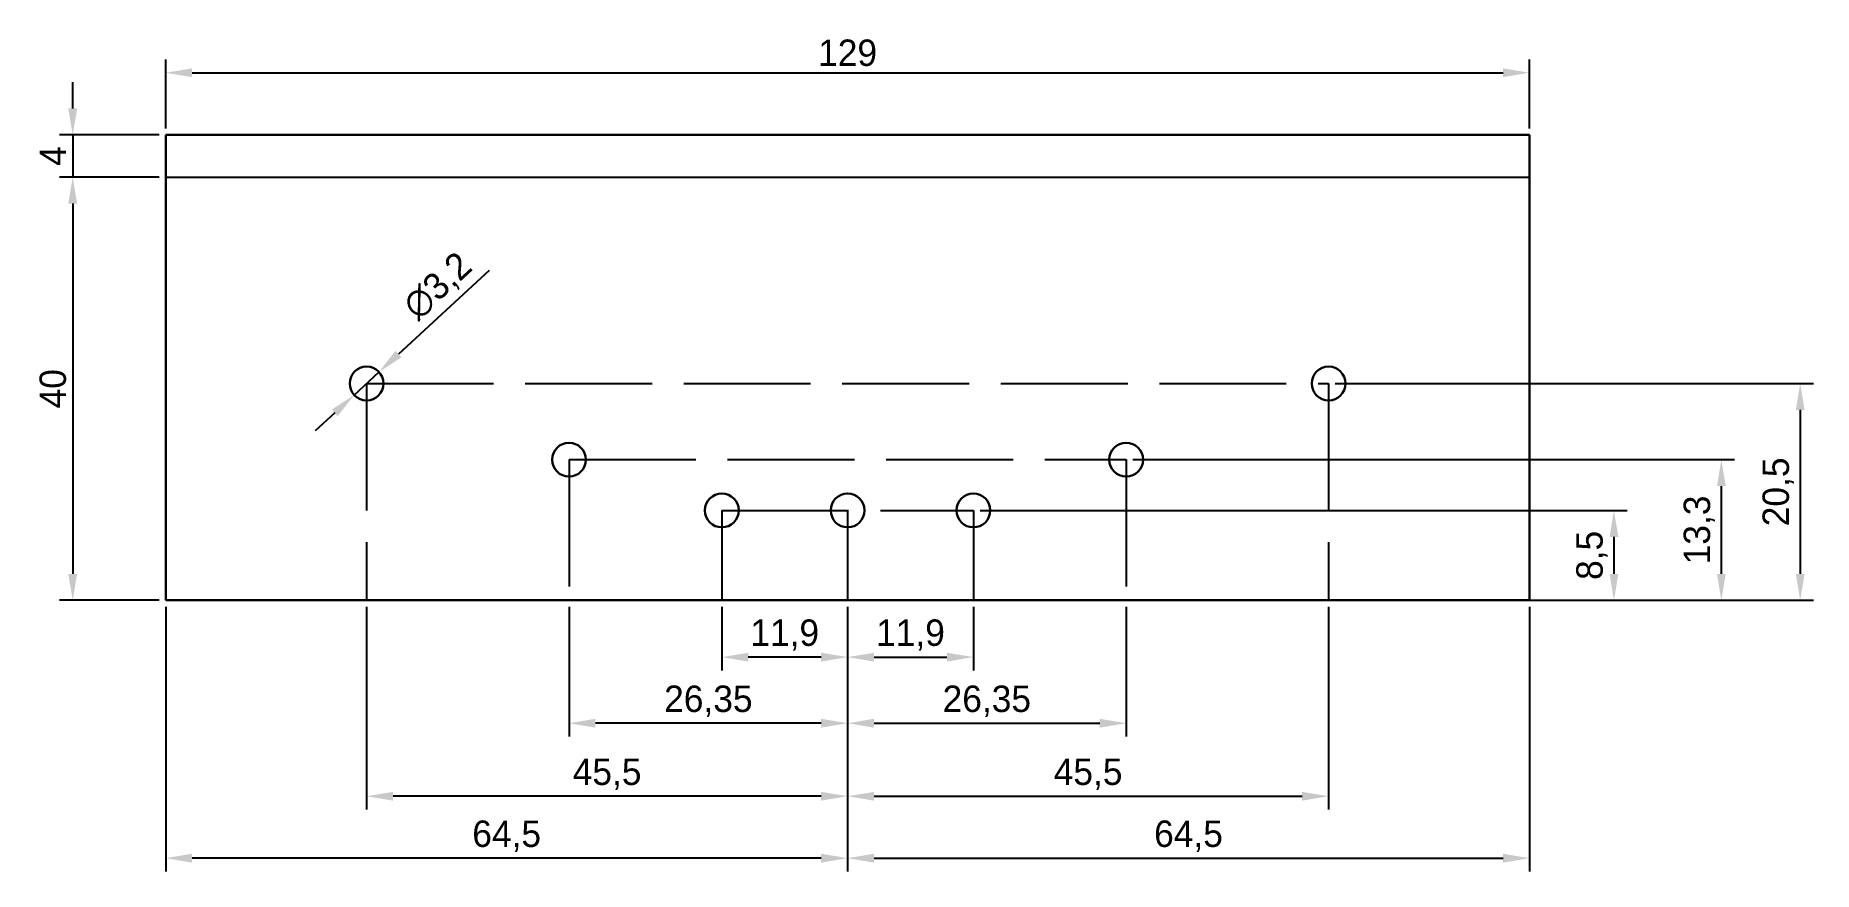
# Model space of a CAD drawing. Header units: millimetres. Extents: x -12 to 156, y -26 to 53.
import ezdxf

# ---------------------------------------------------------------- set-up
doc = ezdxf.new("R2010")
doc.units = ezdxf.units.MM
doc.linetypes.add('ACAD_ISO02W100', pattern=[15, 12, -3])
doc.dimstyles.new('ISO-25', dxfattribs={"dimtxt": 2.5, "dimasz": 2.5, "dimexe": 1.25, "dimexo": 0.625, "dimtad": 1, "dimtxsty": 'Standard', "dimcen": 2.5, "dimadec": 0, "dimazin": 0, "dimtfac": 1, "dimtmove": 0, "dimatfit": 3, "dimfxl": 0, "dimarcsym": 0})

# ---------------------------------------------------------------- blocks, each defined once
blk = doc.blocks.new('*D2')
at = {"color": 0, "lineweight": -2}
for p, q in [((-0.63, 40), (-10.05, 40)), ((-8.8, 37.5), (-8.8, 2.5)), ((-0.63, 0), (-10.05, 0))]:
    blk.add_line(p, q, dxfattribs=at)
at = {"color": 0}
for points in [[(-9.22, 37.5), (-8.38, 37.5), (-8.8, 40)], [(-9.22, 2.5), (-8.38, 2.5), (-8.8, 0)]]:
    blk.add_solid(points, dxfattribs=at)
at = {"layer": 'Defpoints', "color": 0}
for p in [(0, 40), (-8.8, 0), (0, 0)]:
    blk.add_point(p, dxfattribs=at)
at = {"color": 0, "insert": (-10.67, 20), "char_height": 2.5, "attachment_point": 5, "rotation": 90}
blk.add_mtext('40', dxfattribs=at)
blk = doc.blocks.new('*D4')
at = {"color": 0, "lineweight": -2}
for p, q in [((-8.8, 46.5), (-8.8, 49)), ((-0.63, 44), (-10.05, 44)), ((-8.8, 44), (-8.8, 40)), ((-0.63, 40), (-10.05, 40)), ((-8.8, 37.5), (-8.8, 35))]:
    blk.add_line(p, q, dxfattribs=at)
at = {"color": 0}
for points in [[(-9.22, 46.5), (-8.38, 46.5), (-8.8, 44)], [(-9.22, 37.5), (-8.38, 37.5), (-8.8, 40)]]:
    blk.add_solid(points, dxfattribs=at)
at = {"layer": 'Defpoints', "color": 0}
for p in [(0, 44), (-8.8, 40), (0, 40)]:
    blk.add_point(p, dxfattribs=at)
at = {"color": 0, "insert": (-10.67, 42), "char_height": 2.5, "attachment_point": 5, "rotation": 90}
blk.add_mtext('4', dxfattribs=at)
blk = doc.blocks.new('*D5')
at = {"color": 0, "lineweight": -2}
for p, q in [((0, 44.62), (0, 51.13)), ((129, 44.62), (129, 51.13)), ((2.5, 49.88), (126.5, 49.88))]:
    blk.add_line(p, q, dxfattribs=at)
at = {"color": 0}
for points in [[(2.5, 50.29), (2.5, 49.46), (0, 49.88)], [(126.5, 50.29), (126.5, 49.46), (129, 49.88)]]:
    blk.add_solid(points, dxfattribs=at)
at = {"layer": 'Defpoints', "color": 0}
for p in [(129, 49.88), (0, 44), (129, 44)]:
    blk.add_point(p, dxfattribs=at)
at = {"color": 0, "insert": (64.5, 51.75), "char_height": 2.5, "attachment_point": 5}
blk.add_mtext('129', dxfattribs=at)
blk = doc.blocks.new('*D13')
at = {"color": 0, "lineweight": -2}
for p, q in [((64.5, -0.62), (64.5, -6.62)), ((76.4, -0.62), (76.4, -6.62)), ((67, -5.37), (73.9, -5.37))]:
    blk.add_line(p, q, dxfattribs=at)
at = {"color": 0}
for points in [[(67, -4.96), (67, -5.79), (64.5, -5.37)], [(73.9, -4.96), (73.9, -5.79), (76.4, -5.37)]]:
    blk.add_solid(points, dxfattribs=at)
at = {"layer": 'Defpoints', "color": 0}
for p in [(64.5, 0), (76.4, 0), (76.4, -5.37)]:
    blk.add_point(p, dxfattribs=at)
at = {"color": 0, "insert": (70.45, -3.29), "char_height": 2.5, "attachment_point": 5}
blk.add_mtext('11,9', dxfattribs=at)
blk = doc.blocks.new('*D14')
at = {"color": 0, "lineweight": -2}
for p, q in [((64.5, -0.62), (64.5, -12.87)), ((90.85, -0.62), (90.85, -12.87)), ((67, -11.62), (88.35, -11.62))]:
    blk.add_line(p, q, dxfattribs=at)
at = {"color": 0}
for points in [[(67, -11.2), (67, -12.04), (64.5, -11.62)], [(88.35, -11.2), (88.35, -12.04), (90.85, -11.62)]]:
    blk.add_solid(points, dxfattribs=at)
at = {"layer": 'Defpoints', "color": 0}
for p in [(64.5, 0), (90.85, 0), (90.85, -11.62)]:
    blk.add_point(p, dxfattribs=at)
at = {"color": 0, "insert": (77.67, -9.54), "char_height": 2.5, "attachment_point": 5}
blk.add_mtext('26,35', dxfattribs=at)
blk = doc.blocks.new('*D15')
at = {"color": 0, "lineweight": -2}
for p, q in [((64.5, -0.62), (64.5, -19.77)), ((110, -0.62), (110, -19.77)), ((67, -18.52), (107.5, -18.52))]:
    blk.add_line(p, q, dxfattribs=at)
at = {"color": 0}
for points in [[(67, -18.11), (67, -18.94), (64.5, -18.52)], [(107.5, -18.11), (107.5, -18.94), (110, -18.52)]]:
    blk.add_solid(points, dxfattribs=at)
at = {"layer": 'Defpoints', "color": 0}
for p in [(64.5, 0), (110, 0), (110, -18.52)]:
    blk.add_point(p, dxfattribs=at)
at = {"color": 0, "insert": (87.25, -16.44), "char_height": 2.5, "attachment_point": 5}
blk.add_mtext('45,5', dxfattribs=at)
blk = doc.blocks.new('*D16')
at = {"color": 0, "lineweight": -2}
for p, q in [((52.6, -0.62), (52.6, -6.62)), ((64.5, -0.62), (64.5, -6.62)), ((62, -5.37), (55.1, -5.37))]:
    blk.add_line(p, q, dxfattribs=at)
at = {"color": 0}
for points in [[(55.1, -4.96), (55.1, -5.79), (52.6, -5.37)], [(62, -4.96), (62, -5.79), (64.5, -5.37)]]:
    blk.add_solid(points, dxfattribs=at)
at = {"layer": 'Defpoints', "color": 0}
for p in [(52.6, 0), (64.5, 0), (52.6, -5.37)]:
    blk.add_point(p, dxfattribs=at)
at = {"color": 0, "insert": (58.55, -3.29), "char_height": 2.5, "attachment_point": 5}
blk.add_mtext('11,9', dxfattribs=at)
blk = doc.blocks.new('*D17')
at = {"color": 0, "lineweight": -2}
for p, q in [((38.15, -0.62), (38.15, -12.87)), ((64.5, -0.62), (64.5, -12.87)), ((62, -11.62), (40.65, -11.62))]:
    blk.add_line(p, q, dxfattribs=at)
at = {"color": 0}
for points in [[(40.65, -11.2), (40.65, -12.04), (38.15, -11.62)], [(62, -11.2), (62, -12.04), (64.5, -11.62)]]:
    blk.add_solid(points, dxfattribs=at)
at = {"layer": 'Defpoints', "color": 0}
for p in [(38.15, 0), (64.5, 0), (38.15, -11.62)]:
    blk.add_point(p, dxfattribs=at)
at = {"color": 0, "insert": (51.33, -9.54), "char_height": 2.5, "attachment_point": 5}
blk.add_mtext('26,35', dxfattribs=at)
blk = doc.blocks.new('*D18')
at = {"color": 0, "lineweight": -2}
for p, q in [((19, -0.62), (19, -19.77)), ((64.5, -0.62), (64.5, -19.77)), ((62, -18.52), (21.5, -18.52))]:
    blk.add_line(p, q, dxfattribs=at)
at = {"color": 0}
for points in [[(21.5, -18.11), (21.5, -18.94), (19, -18.52)], [(62, -18.11), (62, -18.94), (64.5, -18.52)]]:
    blk.add_solid(points, dxfattribs=at)
at = {"layer": 'Defpoints', "color": 0}
for p in [(19, 0), (64.5, 0), (19, -18.52)]:
    blk.add_point(p, dxfattribs=at)
at = {"color": 0, "insert": (41.75, -16.44), "char_height": 2.5, "attachment_point": 5}
blk.add_mtext('45,5', dxfattribs=at)
blk = doc.blocks.new('*D19')
at = {"color": 0, "lineweight": -2}
for p, q in [((0, -0.62), (0, -25.63)), ((64.5, -0.62), (64.5, -25.63)), ((62, -24.38), (2.5, -24.38))]:
    blk.add_line(p, q, dxfattribs=at)
at = {"color": 0}
for points in [[(2.5, -23.96), (2.5, -24.8), (0, -24.38)], [(62, -23.96), (62, -24.8), (64.5, -24.38)]]:
    blk.add_solid(points, dxfattribs=at)
at = {"layer": 'Defpoints', "color": 0}
for p in [(0, 0), (64.5, 0), (0, -24.38)]:
    blk.add_point(p, dxfattribs=at)
at = {"color": 0, "insert": (32.25, -22.3), "char_height": 2.5, "attachment_point": 5}
blk.add_mtext('64,5', dxfattribs=at)
blk = doc.blocks.new('*D20')
at = {"color": 0, "lineweight": -2}
for p, q in [((64.5, -0.62), (64.5, -25.63)), ((129, -0.62), (129, -25.63)), ((67, -24.38), (126.5, -24.38))]:
    blk.add_line(p, q, dxfattribs=at)
at = {"color": 0}
for points in [[(67, -23.96), (67, -24.8), (64.5, -24.38)], [(126.5, -23.96), (126.5, -24.8), (129, -24.38)]]:
    blk.add_solid(points, dxfattribs=at)
at = {"layer": 'Defpoints', "color": 0}
for p in [(64.5, 0), (129, 0), (129, -24.38)]:
    blk.add_point(p, dxfattribs=at)
at = {"color": 0, "insert": (96.75, -22.3), "char_height": 2.5, "attachment_point": 5}
blk.add_mtext('64,5', dxfattribs=at)
blk = doc.blocks.new('*D21')
at = {"color": 0, "lineweight": -2}
for p, q in [((77.03, 8.5), (138.24, 8.5)), ((136.99, 6), (136.99, 2.5)), ((77.03, 0), (138.24, 0))]:
    blk.add_line(p, q, dxfattribs=at)
at = {"color": 0}
for points in [[(136.58, 6), (137.41, 6), (136.99, 8.5)], [(136.58, 2.5), (137.41, 2.5), (136.99, 0)]]:
    blk.add_solid(points, dxfattribs=at)
at = {"layer": 'Defpoints', "color": 0}
for p in [(76.4, 8.5), (76.4, 0), (136.99, 0)]:
    blk.add_point(p, dxfattribs=at)
at = {"color": 0, "insert": (134.91, 4.25), "char_height": 2.5, "attachment_point": 5, "rotation": 90}
blk.add_mtext('8,5', dxfattribs=at)
blk = doc.blocks.new('*D22')
at = {"color": 0, "lineweight": -2}
for p, q in [((91.47, 13.3), (148.4, 13.3)), ((147.15, 10.8), (147.15, 2.5)), ((91.47, 0), (148.4, 0))]:
    blk.add_line(p, q, dxfattribs=at)
at = {"color": 0}
for points in [[(146.74, 10.8), (147.57, 10.8), (147.15, 13.3)], [(146.74, 2.5), (147.57, 2.5), (147.15, 0)]]:
    blk.add_solid(points, dxfattribs=at)
at = {"layer": 'Defpoints', "color": 0}
for p in [(90.85, 13.3), (90.85, 0), (147.15, 0)]:
    blk.add_point(p, dxfattribs=at)
at = {"color": 0, "insert": (145.07, 6.65), "char_height": 2.5, "attachment_point": 5, "rotation": 90}
blk.add_mtext('13,3', dxfattribs=at)
blk = doc.blocks.new('*D23')
at = {"color": 0, "lineweight": -2}
for p, q in [((110.62, 20.5), (155.86, 20.5)), ((154.61, 18), (154.61, 2.5)), ((110.62, 0), (155.86, 0))]:
    blk.add_line(p, q, dxfattribs=at)
at = {"color": 0}
for points in [[(154.2, 18), (155.03, 18), (154.61, 20.5)], [(154.2, 2.5), (155.03, 2.5), (154.61, 0)]]:
    blk.add_solid(points, dxfattribs=at)
at = {"layer": 'Defpoints', "color": 0}
for p in [(110, 20.5), (110, 0), (154.61, 0)]:
    blk.add_point(p, dxfattribs=at)
at = {"color": 0, "insert": (152.53, 10.25), "char_height": 2.5, "attachment_point": 5, "rotation": 90}
blk.add_mtext('20,5', dxfattribs=at)
blk = doc.blocks.new('*D24')
at = {"color": 0, "lineweight": -2}
for p, q in [((30.59, 31.19), (22.01, 23.28)), ((17.82, 19.41), (20.18, 21.59)), ((15.99, 17.72), (14.15, 16.02))]:
    blk.add_line(p, q, dxfattribs=at)
at = {"color": 0}
for points in [[(21.73, 23.59), (22.3, 22.97), (20.18, 21.59)], [(15.7, 18.03), (16.27, 17.41), (17.82, 19.41)]]:
    blk.add_solid(points, dxfattribs=at)
at = {"layer": 'Defpoints', "color": 0}
for p in [(20.18, 21.59), (17.82, 19.41)]:
    blk.add_point(p, dxfattribs=at)
at = {"color": 0, "insert": (25.81, 29.62), "char_height": 2.5, "attachment_point": 5, "rotation": 42.7035}
blk.add_mtext('∅3,2', dxfattribs=at)

msp = doc.modelspace()

# ---------------------------------------------------------------- linework, layer by layer
at = {"lineweight": 30}
for p, q in [((0, 44), (129, 44)), ((0, 44), (0, 0)), ((129, 44), (129, 0)), ((0, 0), (129, 0))]:
    msp.add_line(p, q, dxfattribs=at)
msp.add_line((0, 40), (129, 40))
at = {"linetype": 'ACAD_ISO02W100'}
for p, q in [((19, 20.5), (110, 20.5)), ((19, 20.5), (19, 0)), ((110, 20.5), (110, 20.5)), ((110, 20.5), (110, 0)), ((38.15, 13.3), (38.15, 0)), ((38.15, 13.3), (90.85, 13.3)), ((90.85, 13.3), (90.85, 0)), ((52.6, 8.5), (76.4, 8.5)), ((52.6, 8.5), (52.6, 0)), ((64.5, 8.5), (64.5, 0)), ((76.4, 8.5), (76.4, 0))]:
    msp.add_line(p, q, dxfattribs=at)
at = {"lineweight": 30}
for centre in [(19, 20.5), (110, 20.5), (38.15, 13.3), (90.85, 13.3), (52.6, 8.5), (64.5, 8.5), (76.4, 8.5)]:
    msp.add_circle(centre, 1.6, dxfattribs=at)

# ---------------------------------------------------------------- dimensions: what is measured, and where the dimension line sits
for base, p1, p2, picture, middle in [((129, 49.875), (0, 44), (129, 44), '*D5', (64.5, 51.75)), ((0, -24.381), (64.5, 0), (0, 0), '*D19', (32.25, -22.298)), ((19, -18.522), (64.5, 0), (19, 0), '*D18', (41.75, -16.439)), ((38.15, -11.622), (64.5, 0), (38.15, 0), '*D17', (51.325, -9.538)), ((52.6, -5.372), (64.5, 0), (52.6, 0), '*D16', (58.55, -3.289)), ((76.4, -5.372), (64.5, 0), (76.4, 0), '*D13', (70.45, -3.289)), ((90.85, -11.622), (64.5, 0), (90.85, 0), '*D14', (77.675, -9.538)), ((110, -18.522), (64.5, 0), (110, 0), '*D15', (87.25, -16.439)), ((129, -24.381), (64.5, 0), (129, 0), '*D20', (96.75, -22.298))]:
    dim = msp.add_linear_dim(base=base, p1=p1, p2=p2, dimstyle='ISO-25')
    dim.commit()
    dim.dimension.update_dxf_attribs({"geometry": picture, "text_midpoint": middle})
for base, p1, p2, picture, middle in [((-8.799, 40), (0, 44), (0, 40), '*D4', (-10.674, 42)), ((-8.799, 0), (0, 40), (0, 0), '*D2', (-10.674, 20)), ((154.614, 0), (110, 20.5), (110, 0), '*D23', (152.531, 10.25)), ((147.154, 0), (90.85, 13.3), (90.85, 0), '*D22', (145.071, 6.65)), ((136.993, 0), (76.4, 8.5), (76.4, 0), '*D21', (134.91, 4.25))]:
    dim = msp.add_linear_dim(base=base, p1=p1, p2=p2, angle=90, dimstyle='ISO-25')
    dim.commit()
    dim.dimension.update_dxf_attribs({"geometry": picture, "text_midpoint": middle})
dim = msp.add_diameter_dim_2p(p1=(17.824, 19.415), p2=(20.176, 21.585), dimstyle='ISO-25')
dim.commit()
dim.dimension.update_dxf_attribs({"geometry": '*D24', "text_midpoint": (25.805, 29.616)})

doc.saveas('drawing.dxf')
